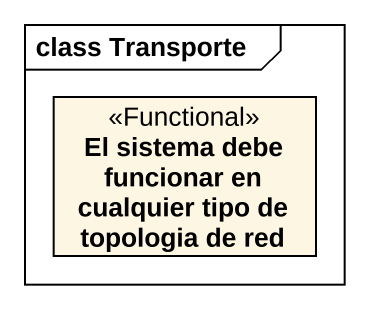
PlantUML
@startuml
mainframe class Transporte
hide circle
hide empty members
class "El sistema debe funcionar en cualquier tipo de topologia de red" as El_sistema_debe_funcionar <<Functional>>
@enduml
